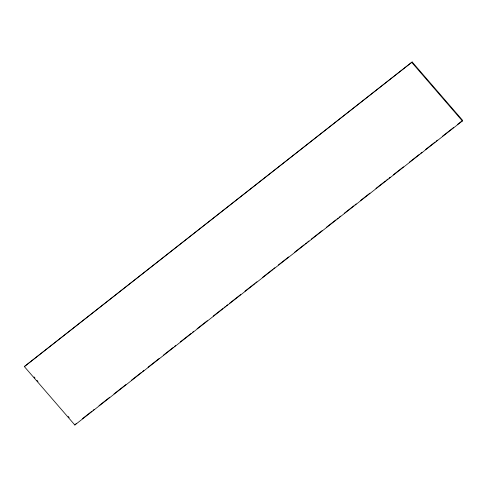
<?xml version="1.0" encoding="UTF-8"?>
<svg xmlns="http://www.w3.org/2000/svg" width="487" height="487" viewBox="0 0 487 487"><rect width="100%" height="100%" fill="white"/><g stroke="black" fill="none" stroke-linecap="round" stroke-linejoin="round"><path stroke-width="0.73" d="M24.35 366.589L412.166 61.995L462.65 120.411L462.388 120.971L74.834 425.005L24.35 366.589L412.166 61.995M74.834 425.005L76.289 423.507M82.273 418.814L91.842 411.308M93.035 410.371L94.235 409.433M99.019 405.677L109.782 397.234M113.97 393.946L125.932 384.566M131.313 380.341L141.48 372.366M142.679 371.429L143.872 370.491M148.06 367.204L159.426 358.292M163.608 355.005L173.177 347.499M174.376 346.561L175.57 345.624M180.354 341.868L191.123 333.425M192.316 332.487L193.516 331.55M197.101 328.731L207.267 320.756M213.251 316.063L222.821 308.557M224.014 307.62L225.213 306.682M226.406 305.745L227.606 304.801M229.401 303.395L240.761 294.483M244.949 291.196L254.518 283.69M255.712 282.752L256.911 281.815M262.292 277.59L272.458 269.615M273.657 268.678L274.851 267.74M278.442 264.922L288.608 256.947M294.592 252.254L304.156 244.748M305.355 243.81L306.548 242.873M307.747 241.936L308.941 240.992M311.333 239.117L322.102 230.674M326.29 227.386L335.86 219.881M337.053 218.943L338.252 218.006M339.445 217.068L340.644 216.125M344.23 213.312L353.799 205.806M354.999 204.869L356.192 203.931M360.38 200.644L369.95 193.138M375.927 188.445L385.497 180.939M386.696 180.001L387.889 179.064M389.089 178.126L390.282 177.183M393.271 174.839L403.443 166.864M409.421 162.171L419.587 154.196M420.786 153.259L421.979 152.315M425.571 149.503L435.141 141.997M436.334 141.06L437.533 140.122M442.318 136.366L453.677 127.454M457.269 124.635L462.65 120.411M411.905 62.555L462.388 120.971M34.011 376.908L35.003 378.058M36.982 380.347L37.974 381.491M68.168 416.428L69.154 417.572"/></g></svg>
